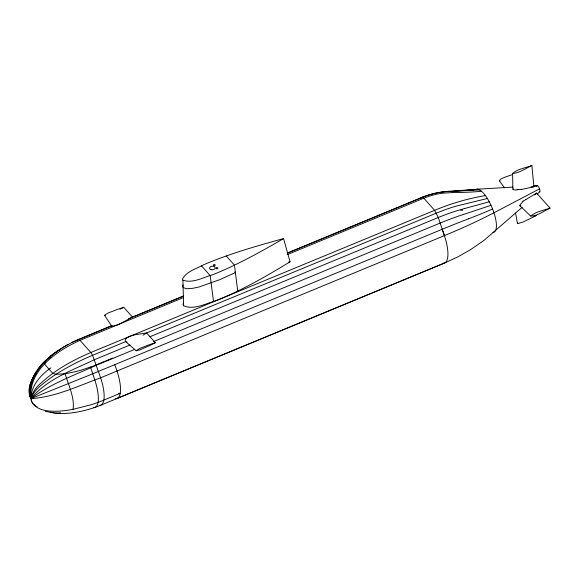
<?xml version="1.0" encoding="UTF-8"?>
<svg xmlns="http://www.w3.org/2000/svg" width="579" height="579" viewBox="0 0 579 579"><rect width="100%" height="100%" fill="white"/><g stroke="black" fill="none" stroke-linecap="round" stroke-linejoin="round"><path stroke-width="0.87" d="M520.738 205.798C518.364 206.146 521.57 202.997 522.301 202.44M183.413 302.991L183.087 304.54L183.652 305.806C193.936 310.243 205.603 303.548 215.612 300.819C241.732 290.513 266.116 276.349 290.057 261.802L283.565 238.562C256.54 246.061 229.429 253.732 203.591 264.777C196.433 268.837 186.395 271.298 182.465 279.114L182.892 280.2L183.652 305.806M37.085 406.776C24.904 401.385 34.798 387.858 41.681 382.487C55.96 369.46 73.142 360.015 90.845 352.495L434.619 210.329A82.978 19.302 -27.2 0 1 452.612 203.642L460.377 201.253A224.449 110.792 11.9 0 1 485.405 195.579M499.974 180.959C497.94 178.687 510.157 175.69 511.872 174.735M550.05 208.158C543.905 210.807 537.529 216.068 530.813 216.112C535.893 211.422 543.681 210.495 550.05 208.158L536.617 193.082L525.826 199.632M31.005 381.959C29.044 387.271 28.545 393.336 30.882 398.62A16.762 11.573 -41.7 0 0 31.642 401.58L33.039 403.802L35.174 405.734A15.865 10.241 -5.5 0 0 37.845 407.877C44.018 411.278 51.365 411.38 58.247 411.177A69.646 44.952 -5.5 0 0 72.896 409.375L91.012 404.786A121.192 78.223 -5.5 0 0 103.829 400.103L120.2 393.336A35.753 23.08 -5.5 0 1 118.319 393.373M539.317 188.978L493.959 212.782A197.106 42.122 -18.1 0 1 444.419 235.624L100.645 377.79C77.999 386.07 55.208 397.143 30.882 398.62C34.277 389.312 43.287 383.609 50.778 377.798C63.82 368.765 77.97 361.412 92.589 355.296L125.65 341.617L136.188 350.802L139.85 349.911L148.846 345.96A215.656 148.919 -41.7 0 0 155.331 342.739L146.61 332.954L135.472 334.655M111.964 325.608L111.508 325.782L104.524 315.28L108.135 313.015L117.175 309.504A215.656 148.919 -41.7 0 1 123.761 307.326L132.482 317.104L183.514 295.999M136.094 350.693L139.705 348.428L148.745 344.918A215.656 148.919 -41.7 0 1 155.331 342.739M183.08 284.89L182.689 285.896L183.109 287.517L186.51 288.74L193.017 288.277L199.024 286.967L219.521 279.773L235.4 272.564L234.857 271.956M34.132 375.713C30.528 382.661 28.494 390.941 30.882 398.62L87.957 375.749L442.327 229.212A168.844 22.559 -25.1 0 1 468.57 218.797M48.498 358.734L49.866 356.671A90.534 58.436 -5.5 0 1 56.329 351.996M36.68 371.385C31.671 379.158 26.041 389.421 30.882 398.62C46.856 379.18 72.324 370.278 94.486 359.675L130.014 344.983M32.084 379.542L35.732 373.911M76.645 340.691L78.462 339.446L111.523 325.774M420.578 198.293L422.236 197.28L423.792 198.192L434.619 210.329L438.26 217.509L444.419 235.624M35.087 374.092L38.004 370.104M38.88 368.353L42.419 364.242M126.106 338.751L125.353 339.982A2.359 1.983 10.1 0 0 125.629 341.632L127.119 342.102M517.764 222.669L517.431 223.335L518.451 223.443L522.909 222.097L536.668 215.381L534.156 216.141M99.313 405.51A32.8 10.704 67.5 0 0 100.645 377.79L92.589 355.296L90.845 352.495L80.018 340.358L78.462 339.446C56.149 349.354 24.441 370.126 30.882 398.62C50.525 383.805 74.199 375.25 96.49 365.19L134.502 349.47M536.617 193.082L534.583 194.971M522.251 207.231L483.74 240.596L470.568 249.65L457.823 256.895L444.571 263.032L100.797 405.199C86.459 410.858 71.036 414.455 55.533 413.305M537.08 194.139L539.78 191.758M46.421 360.276L50.822 356.498M142.999 335.183L146.61 332.954L436.363 213.13A87.668 28.045 -29.2 0 1 456.1 206.131L487.373 198.496M513.168 188.848C512.249 190.382 516.388 189.811 517.409 189.883M68.199 344.353C49.164 355.166 26.67 374.258 30.882 398.62C30.919 385.78 40.964 374.541 50.974 367.853M283.565 238.562C260.593 251.93 237.274 264.972 212.522 274.793C203.186 277.363 192.604 283.681 182.892 280.2M531.862 165.514C525.674 168.344 519.529 173.034 512.625 173.468C517.517 168.88 525.623 167.997 531.862 165.514L533.903 186.735L521.491 189.456M71.948 342.392L111.761 325.767M119.665 323.958L132.482 317.104L128.4 318.805M129.949 336.327L128.596 336.956A11.182 9.416 10.1 0 0 126.063 338.722M119.223 324.146L117.711 324.739M287.235 253.11L422.236 197.28M133.242 316.887L183.652 296.035M287.777 252.98L334.054 233.844M334.879 233.496L420.824 197.96M182.892 297.816L80.018 340.358C57.032 350.621 28.241 370.133 30.882 398.62M287.198 254.68L423.792 198.192A82.978 77.152 -83.2 0 1 443.246 193.14L452.633 192.568M149.852 336.783L438.26 217.509A102.664 35.63 -29.8 0 1 464.503 208.585M460.783 210.495L462.317 209.866L462.375 210.43M112.731 358.075L93.103 366.138L81.603 369.995A90.534 58.436 -5.5 0 1 65.036 373.701L64.826 373.716M153.507 341.61L440.264 223.024A128.183 39.061 -28.8 0 1 466.573 213.47L491.021 205.306M117.407 398.309L444.81 262.909M489.255 201.767L464.51 208.57M288.371 262.244L290.057 261.802M65.007 373.687L70.327 389.254A28.4 9.271 67.5 0 1 72.903 409.404M64.71 373.73L64.689 373.737A68.46 44.185 -5.5 0 1 56.047 374.258L52.812 373.39L44.612 364.191L44.974 361.839A68.46 44.185 -5.5 0 1 49.628 356.867L50.814 357.735M453.61 191.345L478.116 189.268M443.362 191.83L479.752 189.941M533.722 186.17L536.928 186.083M105.24 315.396L104.524 315.28M476.322 189.376L449.072 191.251A102.664 92.459 -68.2 0 0 420.81 197.917M512.943 187.089L476.691 189.239M533.679 185.845L537.283 185.627M531.109 186.822L533.903 186.735M45.408 411.343L54.368 413.116M519.783 205.675L530.813 216.112M201.398 265.768L210.22 275.669L213.513 301.601M499.243 180.691L504.555 187.871M90.534 367.1L94.855 380.15A32.634 10.654 67.5 0 1 93.523 407.725M515.542 213.094L517.431 223.335M237.737 291.078L234.466 265.16L226.266 255.961L226.288 256.396M512.625 173.468L512.849 189.413M35.174 405.734A15.865 10.241 -5.5 0 1 34.248 404.475M60.571 412.747A16.871 10.885 -5.5 0 1 50.554 412.118M58.638 350.527A90.534 58.436 -5.5 0 1 59.427 350.049M442.066 229.212A32.8 10.704 67.5 0 1 442.595 263.322M114.664 364.611A32.8 10.704 67.5 0 1 115.192 398.714M523.648 201.072A47.391 30.607 -68.6 0 1 525.797 199.473M522.178 201.912A29.616 17.196 -64.4 0 1 523.344 200.913M518.248 189.507A30.325 15.828 15.6 0 1 517.192 189.565M521.375 189.304A47.391 28.646 19.9 0 1 518.704 189.63M123.761 307.326A215.656 148.919 -41.7 0 1 120.005 309.215M111.486 325.789A2.41 0.897 -14.5 0 0 113.071 325.963L114.7 325.68A11.385 4.234 -14.5 0 0 117.653 324.754M536.776 186.069A3.358 1.1 67.5 0 1 539.36 188.32A3.358 1.1 67.5 0 1 539.15 191.779M475.866 189.601A23.153 7.556 67.5 0 1 492.418 208.563A23.153 7.556 67.5 0 1 493.011 232.345M471.813 190.151A223.957 191.084 24.1 0 1 473.05 190.05M422.229 197.258A87.668 79.685 -71.3 0 1 443.362 191.844M481.562 191.273A224.449 120.787 14.5 0 1 452.619 192.546M129.949 336.283A34.74 29.247 10.1 0 1 135.486 334.676M492.599 209.019A223.957 56.728 -12.3 0 1 468.57 218.797M213.832 265.696A0.934 0.608 -5.5 0 0 215.214 265.073A0.934 0.608 -5.5 0 0 213.789 264.646A0.934 0.608 -5.5 0 0 213.832 265.696M211.017 269.684A2.808 1.817 -5.5 0 0 215.156 267.809A2.808 1.817 -5.5 0 0 210.894 266.543A2.808 1.817 -5.5 0 0 211.017 269.684M216.539 268.736A0.934 0.608 -5.5 0 0 217.914 268.106A0.934 0.608 -5.5 0 0 216.495 267.686A0.934 0.608 -5.5 0 0 216.539 268.736"/></g></svg>
